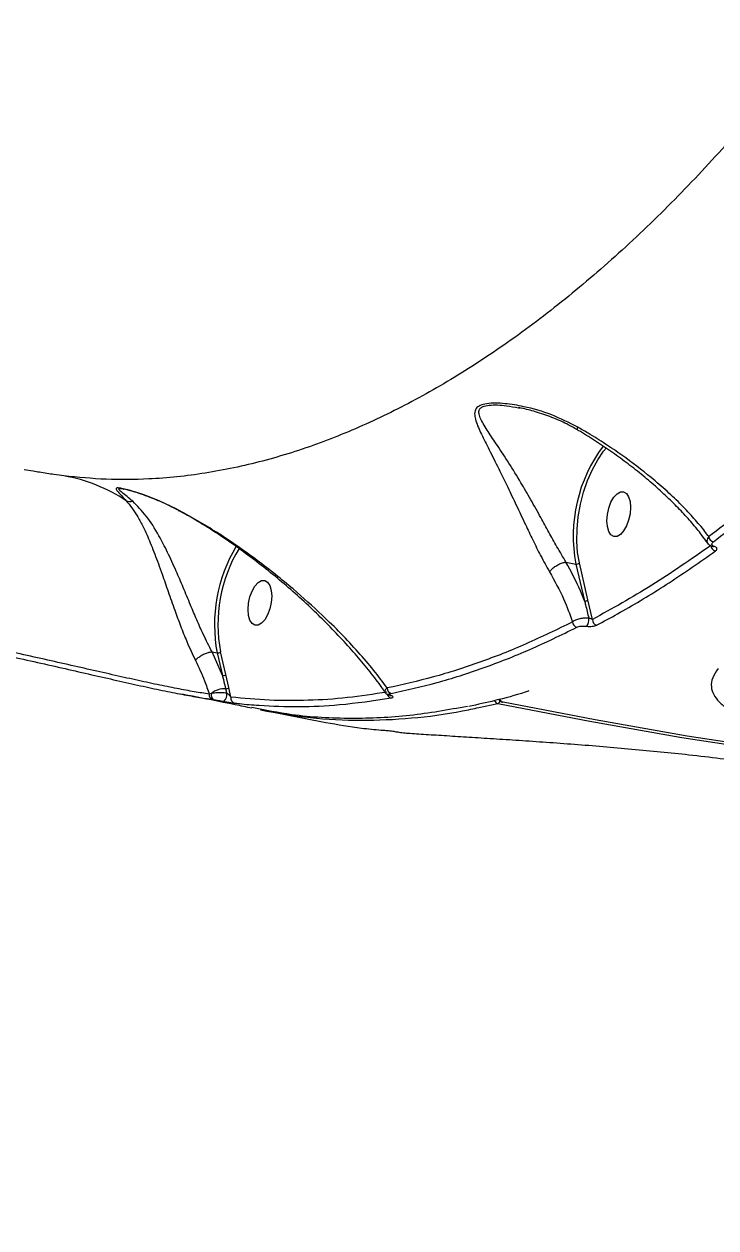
# Model space of a CAD drawing. Header units: millimetres. Extents: x -8422 to 28150, y -6982 to 5510.
# Drawn here: x 2559.1 to 2695, y 910.1 to 1146.4 of the extents above; entities that cross this region are included whole.
import ezdxf

# ---------------------------------------------------------------- set-up
doc = ezdxf.new("R2010")
doc.units = ezdxf.units.MM
doc.layers.add('DIKOM_ОБЪЕКТ', color=7, linetype='Continuous')
doc.layers.add('DIKOM_РАЗМЕР_ОБЪЕКТА', color=7, linetype='Continuous')
doc.styles.add('style1', font='arial.ttf', dxfattribs={"width": 0.8})
doc.dimstyles.new('1-50', dxfattribs={"dimtxt": 300, "dimasz": 200, "dimexe": 100, "dimexo": 0, "dimgap": 100, "dimtad": 1, "dimdec": 0, "dimtxsty": 'style1', "dimcen": 0, "dimclrd": 7, "dimclre": 7, "dimadec": 1, "dimazin": 2, "dimtfac": 1, "dimtdec": 0, "dimtmove": 1, "dimatfit": 3, "dimfxl": 0, "dimlwd": 25, "dimlwe": 18, "dimarcsym": 0})

# ---------------------------------------------------------------- blocks, each defined once
blk = doc.blocks.new('*D1')
at = {"layer": 'Defpoints', "color": 0, "transparency": 16777216}
for p in [(-5348.28, 1737.01), (6047.45, 1360.22), (6047.45, -3315.33)]:
    blk.add_point(p, dxfattribs=at)
at = {"layer": 'DIKOM_РАЗМЕР_ОБЪЕКТА', "color": 7, "lineweight": 18, "transparency": 16777216}
for p, q in [((-5348.28, 1737.01), (-5348.28, -3415.33)), ((6047.45, 1360.22), (6047.45, -3415.33))]:
    blk.add_line(p, q, dxfattribs=at)
at = {"layer": 'DIKOM_РАЗМЕР_ОБЪЕКТА', "color": 7, "lineweight": 25, "transparency": 16777216}
blk.add_line((-5148.28, -3315.33), (5847.45, -3315.33), dxfattribs=at)
at = {"layer": 'DIKOM_РАЗМЕР_ОБЪЕКТА', "color": 7, "transparency": 16777216}
for points in [[(-5148.28, -3282), (-5148.28, -3348.67), (-5348.28, -3315.33)], [(5847.45, -3282), (5847.45, -3348.67), (6047.45, -3315.33)]]:
    blk.add_solid(points, dxfattribs=at)
at = {"layer": 'DIKOM_РАЗМЕР_ОБЪЕКТА', "color": 0, "transparency": 16777216, "insert": (349.59, -3062.16), "char_height": 300, "attachment_point": 5, "style": 'style1'}
blk.add_mtext('11400', dxfattribs=at)

msp = doc.modelspace()

# ---------------------------------------------------------------- linework, layer by layer
at = {"layer": 'DIKOM_ОБЪЕКТ', "color": 7, "linetype": 'Continuous', "lineweight": 15}
for p, q in [((2656.19, 1071.09), (2656.52, 1071.03)), ((2560.92, 1058.64), (2559.1, 1058.94)), ((2665.51, 1040.83), (2665.51, 1040.83)), ((2665.51, 1040.83), (2667.47, 1040.43)), ((2667.47, 1040.43), (2669.15, 1033.19)), ((2669.82, 1033.41), (2668.14, 1040.65)), ((2670.7, 1029.56), (2669.82, 1033.41)), ((2596.01, 1023.2), (2596.01, 1023.2)), ((2596.01, 1023.2), (2597.01, 1022.99)), ((2598.04, 1018.56), (2596.01, 1023.2)), ((2598.71, 1018.77), (2597.68, 1023.21)), ((2597.01, 1022.99), (2598.04, 1018.56)), ((2599.3, 1016.19), (2598.71, 1018.77)), ((2599.73, 1014.32), (2599.3, 1016.19)), ((2595.88, 1015.04), (2595.46, 1014.92)), ((2596.15, 1013.85), (2596.44, 1013.81)), ((2618.36, 1009.27), (2606.08, 1011.72)), ((2648.43, 1012.29), (2652.14, 1013.08))]:
    msp.add_line(p, q, dxfattribs=at)
at = {"layer": 'DIKOM_ОБЪЕКТ', "color": 7, "linetype": 'Continuous', "lineweight": 15, "flags": 128}
for points in [[(2668.14, 1040.65), (2667.79, 1042.7), (2667.64, 1044.93), (2667.68, 1047.29), (2667.93, 1049.73), (2668.36, 1052.17), (2668.98, 1054.57), (2669.76, 1056.86), (2670.69, 1059), (2671.75, 1060.92), (2672.9, 1062.59), (2673.46, 1063.25)], [(2673.55, 1048.93), (2673.65, 1050.17), (2673.92, 1051.42), (2674.35, 1052.58), (2674.91, 1053.55), (2675.54, 1054.25), (2676.2, 1054.62), (2676.83, 1054.64), (2677.39, 1054.31), (2677.82, 1053.64), (2678.09, 1052.7), (2678.19, 1051.57), (2678.09, 1050.32), (2677.82, 1049.07), (2677.39, 1047.92), (2676.83, 1046.95), (2676.2, 1046.25), (2675.54, 1045.87), (2674.91, 1045.85), (2674.35, 1046.19), (2673.92, 1046.85), (2673.65, 1047.79), (2673.55, 1048.93)], [(2603.09, 1031.49), (2603.18, 1032.73), (2603.46, 1033.98), (2603.89, 1035.14), (2604.44, 1036.11), (2605.08, 1036.81), (2605.74, 1037.18), (2606.37, 1037.2), (2606.93, 1036.87), (2607.36, 1036.2), (2607.63, 1035.26), (2607.73, 1034.13), (2607.63, 1032.88), (2607.36, 1031.63), (2606.93, 1030.48), (2606.37, 1029.51), (2605.74, 1028.81), (2605.08, 1028.43), (2604.44, 1028.41), (2603.89, 1028.75), (2603.46, 1029.41), (2603.18, 1030.35), (2603.09, 1031.49)], [(3056.45, 1021.62), (3048.32, 1019.59), (3030.84, 1015.52), (3013.28, 1011.8), (2995.64, 1008.44), (2977.93, 1005.44), (2960.16, 1002.8), (2942.32, 1000.52), (2924.43, 998.6), (2906.49, 997.04), (2888.5, 995.85), (2870.48, 995.02), (2852.42, 994.55), (2834.34, 994.45), (2816.23, 994.7), (2798.11, 995.33), (2779.97, 996.31), (2761.83, 997.66), (2743.68, 999.37), (2725.55, 1001.44), (2707.42, 1003.88), (2689.31, 1006.67), (2671.22, 1009.83), (2653.15, 1013.34)], [(2652.14, 1013.08), (2670.2, 1009.57), (2688.29, 1006.42), (2706.4, 1003.62), (2724.53, 1001.19), (2742.67, 999.12), (2760.81, 997.41), (2778.95, 996.06), (2797.09, 995.07), (2815.21, 994.45), (2833.32, 994.19), (2851.41, 994.3), (2869.46, 994.76), (2887.49, 995.6), (2905.47, 996.79), (2923.41, 998.35), (2941.3, 1000.26), (2959.14, 1002.54), (2976.91, 1005.19), (2994.62, 1008.19), (3012.26, 1011.55), (3029.82, 1015.27), (3047.3, 1019.34), (3052.05, 1020.51)], [(2653.15, 1013.34), (2653.06, 1013.33), (2653.04, 1013.33)]]:
    msp.add_lwpolyline(points, dxfattribs=at)
at = {"layer": 'DIKOM_ОБЪЕКТ', "color": 7, "linetype": 'Continuous', "lineweight": 15}
for centre, radius, start, end in [((2696.22, 1045.99), 29.28, 143.046, 190.9313), ((2561.69, 1026.79), 31.38, 56.1577, 80.3735), ((2579.98, 1054.95), 2.25, 248.7763, 281.8305), ((2694.76, 1045.97), 1.21, 187.1062, 255.5229), ((2626.67, 1028.5), 30.17, 149.2449, 190.5123), ((2626.37, 1028.55), 29.19, 149.1503, 190.5549), ((2695.16, 1044.16), 1.2, 183.6144, 255.553), ((2694.43, 1044.27), 0.415, 255.6586, 302.0772), ((2667.61, 1041.15), 0.728, 258.8627, 316.6294), ((2669.3, 1033.91), 0.728, 258.867, 316.6251), ((2667.92, 1029.12), 1.13, 182.1146, 255.0372), ((2668.01, 1029.44), 2.01, 323.1074, 10.2513), ((2671.84, 1029.54), 1.14, 178.9558, 255.009), ((2597.15, 1023.71), 0.728, 258.867, 316.6251), ((2598.18, 1019.27), 0.728, 258.8669, 316.6191), ((2598.48, 1011.93), 4.04, 87.1705, 129.9046), ((2598.77, 1016.7), 0.731, 262.682, 316.2346), ((2631.46, 1016.05), 1.04, 176.0461, 254.8097), ((2596.39, 1014.77), 0.945, 170.6755, 255.1904), ((2596.77, 1014.7), 0.952, 159.4809, 249.3523), ((2597.26, 1014.75), 1.67, 310.8628, 11.8392), ((2600.66, 1014.09), 0.965, 166.2148, 254.7159), ((2631.35, 1015.11), 0.979, 194.6058, 256.0361), ((2631.11, 1014.98), 0.37, 256.1115, 276.7068), ((2652.36, 1014.02), 0.964, 204.6574, 256.5787), ((2653.24, 1014.31), 1, 207.1386, 258.4398), ((2653.38, 1014.29), 0.979, 203.6576, 256.2761), ((2651.82, 1013.81), 0.796, 293.5905, 341.9667)]:
    msp.add_arc(centre, radius, start, end, dxfattribs=at)
for points, knots in [([(2834.54, 1485.57), (2833.9, 1478.68), (2832.6, 1464.9), (2829.91, 1444.09), (2826.64, 1423.06), (2822.73, 1401.86), (2818.19, 1380.56), (2813.12, 1359.62), (2807.55, 1339.13), (2801.51, 1319.11), (2794.92, 1299.25), (2787.76, 1279.64), (2780.05, 1260.33), (2771.96, 1241.75), (2763.53, 1223.96), (2754.78, 1206.97), (2745.6, 1190.52), (2735.98, 1174.68), (2725.96, 1159.53), (2715.74, 1145.4), (2705.36, 1132.3), (2694.87, 1120.25), (2684.1, 1109.04), (2673.08, 1098.76), (2661.83, 1089.48), (2650.6, 1081.37), (2639.42, 1074.45), (2628.32, 1068.69), (2617.14, 1064), (2605.92, 1060.46), (2594.67, 1058.08), (2584.44, 1057.03), (2575.19, 1056.92), (2569.69, 1057.46), (2566.94, 1057.73)], [0, 0, 0, 0, 0.031178, 0.062381, 0.093559, 0.125644, 0.157755, 0.18984, 0.22102, 0.252224, 0.283405, 0.31549, 0.347601, 0.379686, 0.410889, 0.442116, 0.473319, 0.505426, 0.537558, 0.569665, 0.60092, 0.632198, 0.663452, 0.69561, 0.727794, 0.759952, 0.791284, 0.82264, 0.853973, 0.886209, 0.918471, 0.950707, 0.97533, 1, 1, 1, 1]), ([(2738.29, 1087.69), (2734.66, 1083.65), (2727.4, 1075.58), (2716.26, 1064.66), (2704.99, 1054.58), (2697.37, 1048.74), (2693.56, 1045.82)], [0, 0, 0, 0, 0.248597, 0.497194, 0.748597, 1, 1, 1, 1]), ([(2694.46, 1044.79), (2698.23, 1047.69), (2705.78, 1053.47), (2717.04, 1063.52), (2728.24, 1074.48), (2735.61, 1082.67), (2739.29, 1086.76)], [0, 0, 0, 0, 0.248597, 0.497193, 0.748596, 1, 1, 1, 1]), ([(2667.81, 1067.32), (2666.13, 1068.17), (2662.73, 1069.88), (2657.85, 1071.28), (2654.13, 1071.9), (2651.68, 1072.04), (2649.98, 1071.96), (2648.6, 1071.61), (2647.73, 1070.94), (2647.51, 1069.98), (2647.78, 1068.45), (2648.71, 1066.29), (2650.24, 1063.26), (2652.04, 1059.69), (2653.92, 1055.87), (2655.76, 1051.99), (2657.41, 1048.49), (2659, 1045.14), (2660.58, 1041.94), (2661.69, 1039.95), (2662.29, 1038.9)], [0, 0, 0, 0, 0.086353, 0.174678, 0.233618, 0.263513, 0.294118, 0.321205, 0.348562, 0.382667, 0.415428, 0.484431, 0.555015, 0.633368, 0.713307, 0.776075, 0.840408, 0.89054, 0.942132, 1, 1, 1, 1]), ([(2665.51, 1040.83), (2665.51, 1040.84), (2664.94, 1041.78), (2663.79, 1043.73), (2662.16, 1046.69), (2660.44, 1049.82), (2658.6, 1053.11), (2656.5, 1056.72), (2654.28, 1060.31), (2652.12, 1063.62), (2650.16, 1066.46), (2648.93, 1068.48), (2648.37, 1069.91), (2648.4, 1070.75), (2648.87, 1071.18), (2649.48, 1071.47), (2650.44, 1071.67), (2652.06, 1071.69), (2654.02, 1071.53), (2655.41, 1071.25), (2656.19, 1071.09)], [0, 0, 0, 0, 0.000017, 0.07059, 0.134103, 0.197691, 0.278542, 0.359503, 0.46082, 0.562218, 0.650435, 0.738403, 0.778191, 0.817967, 0.844013, 0.848805, 0.879639, 0.915953, 0.952513, 1, 1, 1, 1]), ([(2667.79, 1066.75), (2667.09, 1067.16), (2665.45, 1068.1), (2662.69, 1069.28), (2659.69, 1070.29), (2657.48, 1070.9), (2656.37, 1071.09), (2656.2, 1071.12)], [0, 0, 0, 0, 0.193351, 0.451252, 0.721144, 0.957517, 1, 1, 1, 1]), ([(2667.81, 1067.32), (2667.8, 1067.29), (2667.74, 1067.1), (2667.7, 1066.84), (2667.78, 1066.78), (2667.81, 1066.76)], [0, 0, 0, 0, 0.092202, 0.604358, 1, 1, 1, 1]), ([(2693.35, 1044.51), (2692.96, 1045.06), (2692.04, 1046.36), (2690.29, 1048.48), (2688.15, 1050.86), (2685.75, 1053.27), (2683.13, 1055.68), (2680.33, 1058.06), (2677.38, 1060.36), (2674.32, 1062.58), (2671.17, 1064.68), (2668.99, 1066.06), (2667.84, 1066.71), (2667.8, 1066.74)], [0, 0, 0, 0, 0.075363, 0.179599, 0.284603, 0.390225, 0.496383, 0.600774, 0.703443, 0.803762, 0.901371, 0.996171, 1, 1, 1, 1]), ([(2693.56, 1045.82), (2693.31, 1046.15), (2692.43, 1047.33), (2690.7, 1049.39), (2688.22, 1052.03), (2685.41, 1054.72), (2681.61, 1058), (2677.53, 1061.12), (2673.28, 1064), (2670.36, 1065.84), (2668.49, 1066.92), (2667.81, 1067.32)], [0, 0, 0, 0, 0.046563, 0.166034, 0.285505, 0.408267, 0.531018, 0.732778, 0.836339, 0.939884, 1, 1, 1, 1]), ([(2566.94, 1057.73), (2566.32, 1057.81), (2565.06, 1057.99), (2562.78, 1058.34), (2561.32, 1058.58), (2560.92, 1058.64)], [0, 0, 0, 0, 0.413194, 0.840304, 1, 1, 1, 1]), ([(2589.57, 1050.97), (2587.62, 1051.91), (2584.98, 1053.19), (2581.57, 1054.39), (2579.7, 1054.95), (2578.32, 1055.28), (2577.55, 1055.39), (2577.13, 1055.35), (2577.14, 1055.1), (2577.74, 1054.39), (2578.57, 1053.5), (2579.17, 1052.86)], [0, 0, 0, 0, 0.265786, 0.359378, 0.454307, 0.517752, 0.563282, 0.608574, 0.680315, 0.768873, 1, 1, 1, 1]), ([(2580.44, 1052.75), (2579.68, 1053.38), (2578.65, 1054.25), (2577.77, 1054.96), (2577.59, 1055.23), (2577.92, 1055.27), (2578.33, 1055.23), (2578.64, 1055.15), (2578.69, 1055.14)], [0, 0, 0, 0, 0.490925, 0.673825, 0.815816, 0.901403, 0.987001, 1, 1, 1, 1]), ([(2581.71, 1054.29), (2581.68, 1054.3), (2581.13, 1054.49), (2580.34, 1054.72), (2579.35, 1054.99), (2578.96, 1055.08), (2578.79, 1055.12)], [0, 0, 0, 0, 0.030589, 0.515256, 0.780649, 1, 1, 1, 1]), ([(2589.58, 1050.84), (2589.34, 1050.98), (2588, 1051.74), (2585.91, 1052.68), (2583.5, 1053.67), (2582.26, 1054.1), (2581.71, 1054.29)], [0, 0, 0, 0, 0.09628, 0.533854, 0.790261, 1, 1, 1, 1]), ([(2579.17, 1052.86), (2579.89, 1051.94), (2580.99, 1050.56), (2582.36, 1048.02), (2583.5, 1045.58), (2584.77, 1042.45), (2586.1, 1038.79), (2587.4, 1035.03), (2588.61, 1031.59), (2589.83, 1028.27), (2591.17, 1024.86), (2592.19, 1022.71), (2592.76, 1021.49)], [0, 0, 0, 0, 0.158903, 0.240907, 0.322893, 0.435274, 0.550561, 0.642856, 0.737653, 0.815501, 0.89551, 1, 1, 1, 1]), ([(2596.01, 1023.2), (2596.01, 1023.2), (2595.43, 1024.28), (2594.41, 1026.36), (2593.01, 1029.51), (2591.7, 1032.61), (2590.35, 1035.84), (2588.85, 1039.36), (2587.27, 1042.81), (2585.35, 1046.53), (2583.12, 1050.04), (2581.33, 1051.85), (2580.44, 1052.75)], [0, 0, 0, 0, 0.000014, 0.099884, 0.176694, 0.253571, 0.346433, 0.43939, 0.554404, 0.669537, 0.834653, 1, 1, 1, 1]), ([(2630.43, 1016.12), (2629.55, 1017.28), (2627.8, 1019.61), (2624.74, 1023.17), (2621.37, 1026.78), (2617.18, 1030.91), (2612.87, 1034.78), (2608.54, 1038.36), (2604.9, 1041.17), (2601.03, 1043.96), (2597.16, 1046.54), (2593.34, 1048.9), (2590.83, 1050.27), (2589.57, 1050.97)], [0, 0, 0, 0, 0.100763, 0.201526, 0.303792, 0.406056, 0.549024, 0.627941, 0.706849, 0.787294, 0.867708, 0.933556, 1, 1, 1, 1]), ([(2589.57, 1050.97), (2589.57, 1050.95), (2589.57, 1050.89), (2589.59, 1050.88), (2589.6, 1050.87)], [0, 0, 0, 0, 0.194646, 1, 1, 1, 1]), ([(2630.07, 1015.19), (2629.84, 1015.54), (2628.92, 1016.88), (2627.06, 1019.28), (2624.48, 1022.41), (2621.58, 1025.64), (2618.54, 1028.81), (2615.32, 1031.96), (2611.99, 1035), (2608.48, 1037.99), (2604.92, 1040.82), (2601.46, 1043.38), (2598.18, 1045.67), (2595.14, 1047.65), (2592.31, 1049.37), (2590.46, 1050.4), (2589.6, 1050.87)], [0, 0, 0, 0, 0.029663, 0.114557, 0.201224, 0.289637, 0.379704, 0.460656, 0.546324, 0.628037, 0.706022, 0.780741, 0.843891, 0.90165, 0.95482, 1, 1, 1, 1]), ([(2693.56, 1045.82), (2693.47, 1045.69), (2693.26, 1045.41), (2693.18, 1044.98), (2693.22, 1044.66), (2693.35, 1044.54), (2693.36, 1044.52)], [0, 0, 0, 0, 0.27549, 0.638389, 0.957189, 1, 1, 1, 1]), ([(2694.33, 1043.86), (2694.32, 1043.87), (2694.08, 1043.92), (2693.72, 1044.09), (2693.47, 1044.39), (2693.37, 1044.51)], [0, 0, 0, 0, 0.014931, 0.601905, 1, 1, 1, 1]), ([(2694.65, 1043.91), (2694.55, 1043.95), (2694.34, 1044.03), (2694.18, 1044.2), (2694.14, 1044.41), (2694.24, 1044.61), (2694.39, 1044.74), (2694.46, 1044.79)], [0, 0, 0, 0, 0.188915, 0.377428, 0.579169, 0.81648, 1, 1, 1, 1]), ([(2693.96, 1044.09), (2690.09, 1041.39), (2682.35, 1035.98), (2674.59, 1031.7), (2670.7, 1029.56)], [0, 0, 0, 0, 0.499274, 1, 1, 1, 1]), ([(2671.54, 1028.44), (2671.89, 1028.62), (2673.6, 1029.53), (2678.35, 1032.15), (2685.79, 1036.64), (2691.83, 1040.88), (2694.86, 1043)], [0, 0, 0, 0, 0.044141, 0.220713, 0.610013, 1, 1, 1, 1]), ([(2694.37, 1043.85), (2694.37, 1043.85), (2694.37, 1043.85), (2694.33, 1043.86), (2694.32, 1043.86)], [0, 0, 0, 0, 0.797604, 1, 1, 1, 1]), ([(2694.86, 1043), (2694.93, 1043.06), (2695.09, 1043.19), (2695.19, 1043.4), (2695.15, 1043.61), (2694.98, 1043.79), (2694.76, 1043.87), (2694.65, 1043.91)], [0, 0, 0, 0, 0.182547, 0.423799, 0.627452, 0.813432, 1, 1, 1, 1]), ([(2662.29, 1038.9), (2662.3, 1038.92), (2662.42, 1039.1), (2662.73, 1039.45), (2663.34, 1039.94), (2664.07, 1040.38), (2664.84, 1040.71), (2665.29, 1040.79), (2665.51, 1040.83)], [0, 0, 0, 0, 0.031897, 0.209699, 0.407272, 0.604848, 0.802425, 1, 1, 1, 1]), ([(2669.15, 1033.19), (2668.9, 1033.85), (2667.9, 1036.39), (2666.53, 1038.94), (2665.51, 1040.83)], [0, 0, 0, 0, 0.257822, 1, 1, 1, 1]), ([(2662.29, 1038.9), (2663.27, 1037.13), (2665.1, 1033.85), (2666.26, 1030.58), (2666.79, 1029.08)], [0, 0, 0, 0, 0.53951, 1, 1, 1, 1]), ([(2669.15, 1033.19), (2669.22, 1032.93), (2669.51, 1031.8), (2669.78, 1030.67), (2669.99, 1029.8)], [0, 0, 0, 0, 0.230753, 1, 1, 1, 1]), ([(2666.79, 1029.08), (2663.75, 1027.59), (2657.67, 1024.61), (2648.56, 1021.06), (2639.46, 1018.12), (2633.44, 1016.79), (2630.43, 1016.12)], [0, 0, 0, 0, 0.249101, 0.4982, 0.749101, 1, 1, 1, 1]), ([(2631.19, 1015.05), (2634.19, 1015.71), (2640.18, 1017.03), (2649.27, 1019.96), (2658.42, 1023.52), (2664.56, 1026.52), (2667.63, 1028.03)], [0, 0, 0, 0, 0.2491, 0.498201, 0.7491, 1, 1, 1, 1]), ([(2669.99, 1029.8), (2669.71, 1029.81), (2669.12, 1029.85), (2668.19, 1029.71), (2667.35, 1029.45), (2666.97, 1029.2), (2666.79, 1029.08)], [0, 0, 0, 0, 0.23801, 0.490682, 0.746296, 1, 1, 1, 1]), ([(2667.63, 1028.03), (2667.75, 1028.08), (2667.99, 1028.17), (2668.51, 1028.26), (2669.08, 1028.29), (2669.44, 1028.25), (2669.62, 1028.23)], [0, 0, 0, 0, 0.258357, 0.516749, 0.767797, 1, 1, 1, 1]), ([(2669.62, 1028.23), (2669.79, 1028.22), (2670.13, 1028.18), (2670.69, 1028.21), (2671.2, 1028.29), (2671.43, 1028.39), (2671.54, 1028.44)], [0, 0, 0, 0, 0.233861, 0.482485, 0.741326, 1, 1, 1, 1]), ([(2670.7, 1029.56), (2670.65, 1029.58), (2670.56, 1029.62), (2670.38, 1029.69), (2670.2, 1029.74), (2670.06, 1029.78), (2670, 1029.79), (2669.99, 1029.8)], [0, 0, 0, 0, 0.291741, 0.567265, 0.803651, 0.944114, 1, 1, 1, 1]), ([(2548.92, 1023.88), (2551.13, 1023.43), (2555.19, 1022.58), (2561.07, 1021.29), (2566.5, 1020.06), (2571.74, 1018.86), (2576.74, 1017.73), (2581.43, 1016.67), (2585.78, 1015.73), (2589.72, 1014.94), (2593.25, 1014.29), (2595.18, 1014), (2596.15, 1013.85)], [0, 0, 0, 0, 0.116681, 0.215084, 0.313798, 0.412201, 0.510061, 0.608226, 0.706084, 0.803954, 0.902133, 1, 1, 1, 1]), ([(2595.46, 1014.92), (2594.51, 1015.06), (2592.62, 1015.34), (2589.16, 1015.98), (2585.31, 1016.76), (2581.04, 1017.68), (2576.45, 1018.71), (2571.55, 1019.82), (2566.41, 1020.99), (2561.09, 1022.19), (2555.32, 1023.46), (2551.34, 1024.28), (2549.18, 1024.73)], [0, 0, 0, 0, 0.097772, 0.195856, 0.293632, 0.391457, 0.489593, 0.587424, 0.685897, 0.78468, 0.883155, 1, 1, 1, 1]), ([(2592.76, 1021.49), (2592.78, 1021.52), (2592.89, 1021.67), (2593.19, 1021.99), (2593.77, 1022.43), (2594.52, 1022.84), (2595.31, 1023.12), (2595.78, 1023.17), (2596.01, 1023.2)], [0, 0, 0, 0, 0.032445, 0.181745, 0.386307, 0.590872, 0.795432, 1, 1, 1, 1]), ([(2592.76, 1021.49), (2593.39, 1020.17), (2594.44, 1017.97), (2595.17, 1015.79), (2595.46, 1014.92)], [0, 0, 0, 0, 0.602587, 1, 1, 1, 1]), ([(2598.04, 1018.56), (2598.11, 1018.3), (2598.32, 1017.44), (2598.53, 1016.57), (2598.68, 1015.97)], [0, 0, 0, 0, 0.303011, 1, 1, 1, 1]), ([(2695.41, 1019.96), (2695, 1019.35), (2694.16, 1018.12), (2693.94, 1016.41), (2694.41, 1014.82), (2695.5, 1013.37), (2697.21, 1011.99), (2699.48, 1010.7), (2701.46, 1009.92), (2702.44, 1009.53)], [0, 0, 0, 0, 0.157122, 0.314241, 0.451808, 0.589812, 0.727378, 0.865392, 1, 1, 1, 1]), ([(2598.68, 1015.97), (2598.74, 1015.71), (2598.81, 1015.42), (2598.88, 1015.13), (2598.89, 1015.09)], [0, 0, 0, 0, 0.886454, 1, 1, 1, 1]), ([(2630.43, 1016.12), (2630.34, 1016.05), (2630.06, 1015.84), (2629.86, 1015.5), (2630.01, 1015.27), (2630.06, 1015.19)], [0, 0, 0, 0, 0.223427, 0.725526, 1, 1, 1, 1]), ([(2603.82, 1012.15), (2602.74, 1012.37), (2598.51, 1013.24), (2593.88, 1014.16), (2590.24, 1014.85), (2589.88, 1014.91)], [0, 0, 0, 0, 0.234874, 0.923968, 1, 1, 1, 1]), ([(2598.89, 1015.09), (2598.72, 1015.11), (2598.31, 1015.16), (2597.56, 1015.19), (2596.66, 1015.16), (2596.15, 1015.08), (2595.88, 1015.04)], [0, 0, 0, 0, 0.161601, 0.391349, 0.672415, 1, 1, 1, 1]), ([(2596.44, 1013.81), (2596.62, 1013.79), (2596.94, 1013.74), (2597.51, 1013.64), (2597.99, 1013.56), (2598.24, 1013.51), (2598.35, 1013.49)], [0, 0, 0, 0, 0.346691, 0.631235, 0.851296, 1, 1, 1, 1]), ([(2599.73, 1014.32), (2599.66, 1014.41), (2599.54, 1014.58), (2599.32, 1014.8), (2599.14, 1014.96), (2599.01, 1015.04), (2598.94, 1015.07), (2598.9, 1015.09), (2598.89, 1015.09)], [0, 0, 0, 0, 0.35352, 0.649961, 0.841852, 0.924596, 0.964451, 1, 1, 1, 1]), ([(2630.36, 1015.31), (2627.77, 1014.91), (2622.59, 1014.1), (2614.89, 1013.61), (2607.25, 1013.6), (2602.23, 1014.08), (2599.73, 1014.32)], [0, 0, 0, 0, 0.249315, 0.498629, 0.749314, 1, 1, 1, 1]), ([(2600.41, 1013.16), (2600.73, 1013.12), (2602.34, 1012.94), (2606.54, 1012.57), (2613.07, 1012.38), (2621.68, 1012.74), (2627.74, 1013.65), (2631.11, 1014.16)], [0, 0, 0, 0, 0.032157, 0.160792, 0.418284, 0.675775, 1, 1, 1, 1]), ([(2630.98, 1014.64), (2630.86, 1014.67), (2630.61, 1014.73), (2630.3, 1014.88), (2630.13, 1015.09), (2630.05, 1015.18)], [0, 0, 0, 0, 0.320438, 0.698824, 1, 1, 1, 1]), ([(2631.15, 1014.61), (2631.06, 1014.64), (2630.88, 1014.69), (2630.73, 1014.78), (2630.71, 1014.89), (2630.9, 1014.98), (2631.12, 1015.03), (2631.19, 1015.05)], [0, 0, 0, 0, 0.138878, 0.276769, 0.496607, 0.841868, 1, 1, 1, 1]), ([(2631.13, 1014.59), (2631.13, 1014.59), (2631.13, 1014.59), (2631.09, 1014.61), (2631.04, 1014.62), (2631.02, 1014.62)], [0, 0, 0, 0, 0.315875, 0.797345, 1, 1, 1, 1]), ([(2631.11, 1014.16), (2631.19, 1014.17), (2631.42, 1014.22), (2631.62, 1014.32), (2631.59, 1014.44), (2631.43, 1014.54), (2631.25, 1014.59), (2631.15, 1014.61)], [0, 0, 0, 0, 0.160552, 0.508142, 0.731864, 0.865356, 1, 1, 1, 1]), ([(2658.25, 1015.54), (2658, 1015.46), (2655.77, 1014.72), (2651.83, 1013.66), (2648.16, 1012.86), (2646.46, 1012.48)], [0, 0, 0, 0, 0.06297, 0.564884, 1, 1, 1, 1]), ([(2598.35, 1013.49), (2598.39, 1013.48), (2598.57, 1013.45), (2598.94, 1013.38), (2599.46, 1013.29), (2600, 1013.21), (2600.27, 1013.17), (2600.41, 1013.16)], [0, 0, 0, 0, 0.057951, 0.224507, 0.430059, 0.700504, 1, 1, 1, 1]), ([(2646.16, 1012.5), (2642.39, 1011.82), (2634.71, 1010.43), (2623.22, 1009.97), (2612.85, 1010.47), (2606.45, 1011.77), (2603.84, 1012.3)], [0, 0, 0, 0, 0.260402, 0.530479, 0.808401, 1, 1, 1, 1]), ([(2605.56, 1011.8), (2608.8, 1011.23), (2615.29, 1010.1), (2625.19, 1009.63), (2635.16, 1010.09), (2642.9, 1011.07), (2647.35, 1012.05), (2648.43, 1012.29)], [0, 0, 0, 0, 0.233764, 0.468465, 0.69722, 0.926494, 1, 1, 1, 1]), ([(2630.21, 1007.73), (2629.89, 1007.75), (2628.27, 1007.87), (2624.29, 1008.25), (2620.69, 1008.88), (2618.36, 1009.29)], [0, 0, 0, 0, 0.081158, 0.405813, 1, 1, 1, 1]), ([(2632.29, 1007.45), (2632.25, 1007.46), (2632.08, 1007.49), (2631.71, 1007.55), (2631.18, 1007.63), (2630.63, 1007.69), (2630.35, 1007.72), (2630.21, 1007.73)], [0, 0, 0, 0, 0.049073, 0.217913, 0.426676, 0.702243, 1, 1, 1, 1]), ([(2634.44, 1007.18), (2634.28, 1007.19), (2633.97, 1007.21), (2633.38, 1007.29), (2632.8, 1007.37), (2632.46, 1007.43), (2632.29, 1007.45)], [0, 0, 0, 0, 0.297465, 0.589037, 0.802848, 1, 1, 1, 1]), ([(2642.14, 1006.69), (2640.73, 1006.78), (2637.89, 1006.95), (2635.59, 1007.1), (2634.44, 1007.18)], [0, 0, 0, 0, 0.496491, 1, 1, 1, 1]), ([(2701.68, 1001.45), (2699.75, 1001.71), (2695.89, 1002.24), (2689.94, 1002.93), (2684.11, 1003.54), (2678.46, 1004.08), (2672.79, 1004.57), (2667.15, 1005.02), (2661.63, 1005.42), (2656.29, 1005.79), (2651.22, 1006.12), (2646.44, 1006.42), (2643.57, 1006.6), (2642.14, 1006.69)], [0, 0, 0, 0, 0.102185, 0.204368, 0.29249, 0.380892, 0.469013, 0.557404, 0.646077, 0.734468, 0.822883, 0.911581, 1, 1, 1, 1])]:
    msp.add_open_spline(points, degree=3, knots=knots, dxfattribs=at)

# ---------------------------------------------------------------- dimensions: what is measured, and where the dimension line sits
at = {"layer": 'DIKOM_РАЗМЕР_ОБЪЕКТА'}
dim = msp.add_linear_dim(base=(6047.45, -3315.33), p1=(-5348.28, 1737.01), p2=(6047.45, 1360.22), text='11400', dimstyle='1-50', override={"dimscale": 1, "dimtix": 0, "dimtofl": 1, "dimtmove": 1, "dimatfit": 3}, dxfattribs=at)
dim.commit()
dim.dimension.update_dxf_attribs({"geometry": '*D1', "text_midpoint": (349.59, -3062.16)})

doc.saveas('drawing.dxf')
